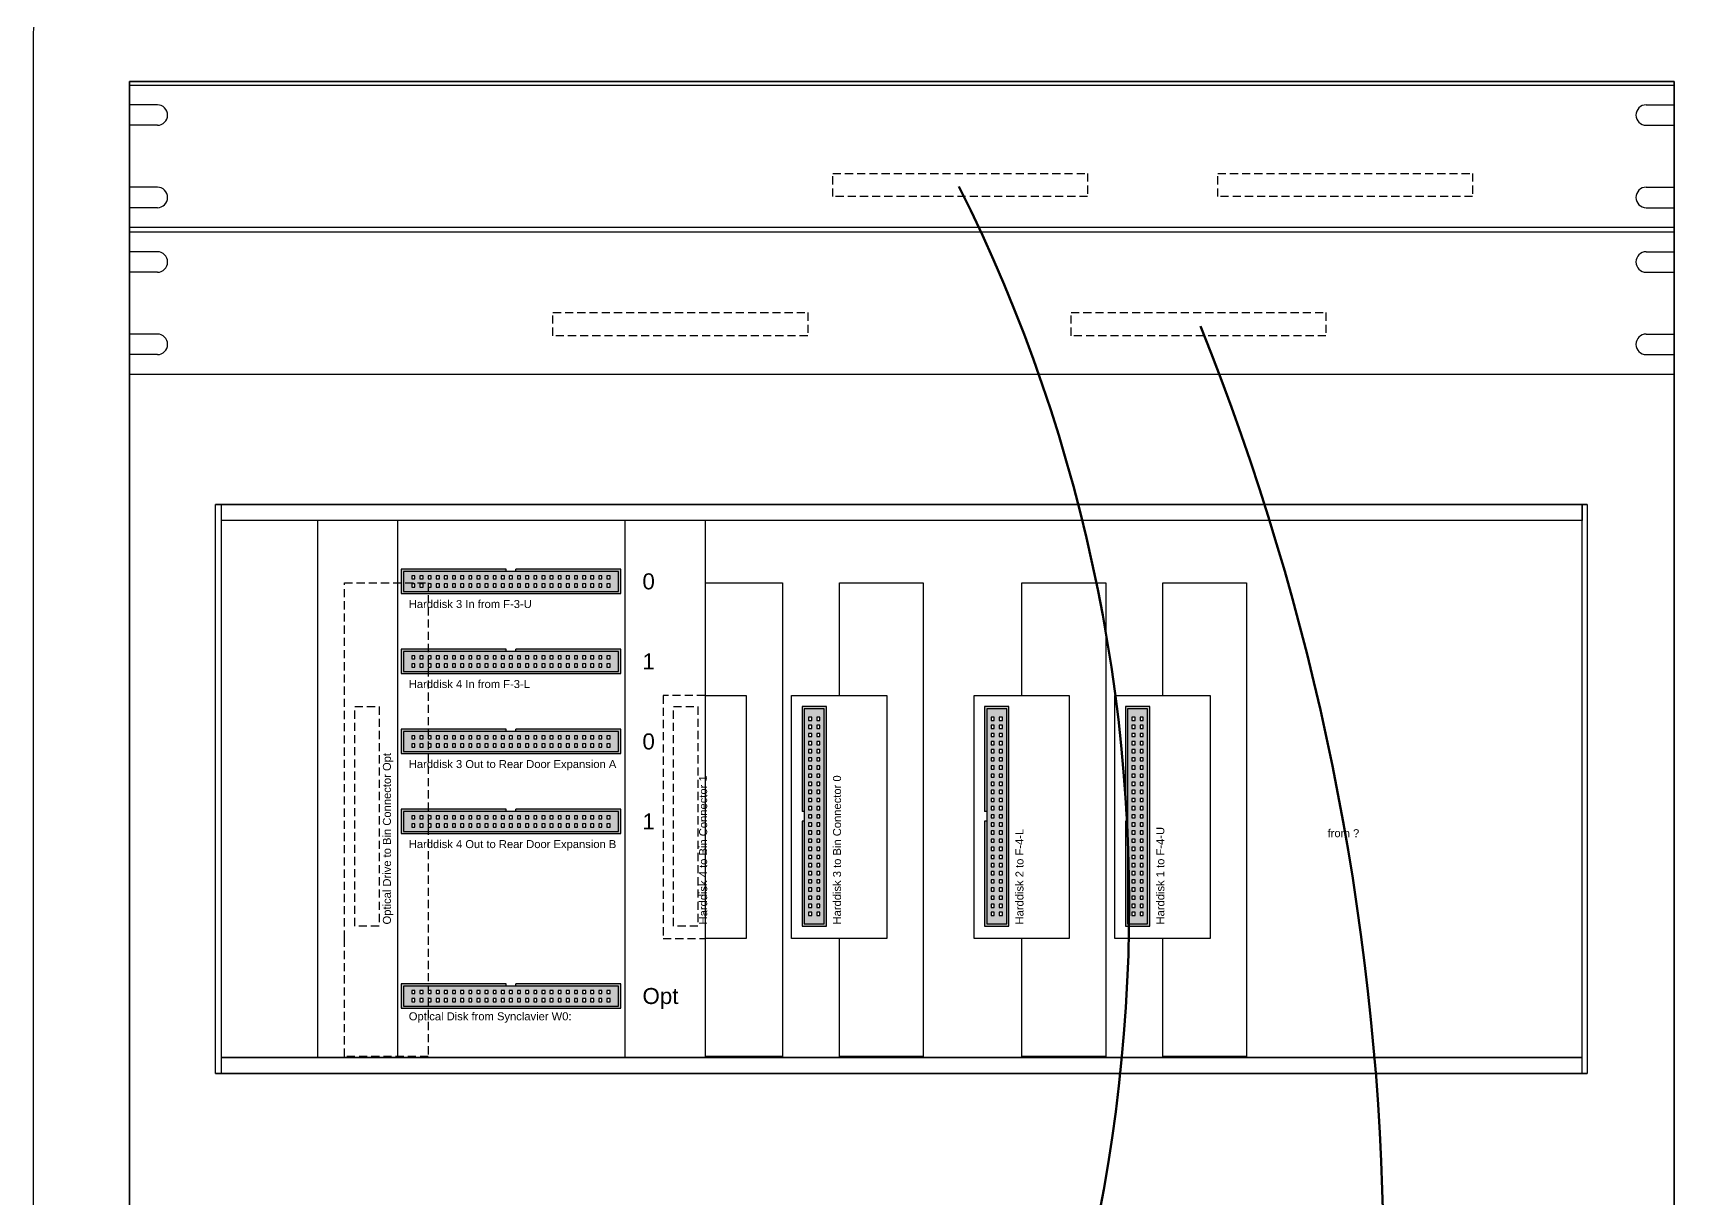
# Model space of a CAD drawing. Header units: millimetres. Extents: x -4275 to 1791, y -353 to 2461.
# Drawn here: x -30 to 491, y 1050 to 1414 of the extents above; entities that cross this region are included whole.
import ezdxf

# ---------------------------------------------------------------- set-up
doc = ezdxf.new("R2010")
doc.units = ezdxf.units.MM
doc.header["$LTSCALE"] = 0.4
doc.linetypes.add('VERDECKT', pattern=[9.525, 6.35, -3.175])
doc.layers.add('Connections', color=7, linetype='Continuous', lineweight=70)
doc.styles.get("Standard").update_dxf_attribs({"font": 'ARIALUNI.ttf'})

# ---------------------------------------------------------------- blocks, each defined once
blk = doc.blocks.new('Rack-1HE Modul')
for p, q in [((0, 44.45), (0, 38.26)), ((0, 44.45), (482.6, 44.45)), ((482.6, 38.26), (482.6, 44.45)), ((8.74, 38.26), (0, 38.26)), ((473.86, 38.26), (482.6, 38.26)), ((0, 31.86), (0, 12.53)), ((8.74, 31.86), (0, 31.86)), ((473.86, 31.86), (482.6, 31.86)), ((482.6, 12.53), (482.6, 31.86)), ((8.74, 12.53), (0, 12.53)), ((473.86, 12.53), (482.6, 12.53)), ((0, 6.13), (0, 0)), ((8.74, 6.13), (0, 6.13)), ((473.86, 6.13), (482.6, 6.13)), ((482.6, 0), (482.6, 6.13)), ((0, 0), (482.6, 0))]:
    blk.add_line(p, q)
for centre, start, end in [((8.74, 35.06), 270, 90), ((473.86, 35.06), 90, 270), ((8.74, 9.33), 270, 90), ((473.86, 9.33), 90, 270)]:
    blk.add_arc(centre, 3.2, start, end)
blk = doc.blocks.new('Connector-50')
at = {"true_color": 0x7abdff}
h = blk.add_hatch(color=151, dxfattribs=at)
h.dxf.hatch_style = 1
h.paths.add_polyline_path([(6.92, 67.88), (6.92, 35.79), (7.62, 35.79), (7.62, 68.58), (0, 68.58), (0, 0), (7.62, 0), (7.62, 32.79), (6.92, 32.79), (6.92, 0.7), (0.7, 0.7), (0.7, 67.88)])
at = {"true_color": 0x389cff}
h = blk.add_hatch(color=150, dxfattribs=at)
h.dxf.hatch_style = 1
h.paths.add_polyline_path([(0.7, 67.88), (0.7, 0.7), (6.92, 0.7), (6.92, 67.88)])
h.paths.add_polyline_path([(5.58, 65.27), (5.58, 64.27), (4.58, 64.27), (4.58, 65.27)], flags=16)
h.paths.add_polyline_path([(3.04, 65.27), (3.04, 64.27), (2.04, 64.27), (2.04, 65.27)], flags=16)
h.paths.add_polyline_path([(5.58, 62.73), (5.58, 61.73), (4.58, 61.73), (4.58, 62.73)], flags=16)
h.paths.add_polyline_path([(3.04, 62.73), (3.04, 61.73), (2.04, 61.73), (2.04, 62.73)], flags=16)
h.paths.add_polyline_path([(5.58, 60.19), (5.58, 59.19), (4.58, 59.19), (4.58, 60.19)], flags=16)
h.paths.add_polyline_path([(3.04, 60.19), (3.04, 59.19), (2.04, 59.19), (2.04, 60.19)], flags=16)
h.paths.add_polyline_path([(5.58, 57.65), (5.58, 56.65), (4.58, 56.65), (4.58, 57.65)], flags=16)
h.paths.add_polyline_path([(3.04, 57.65), (3.04, 56.65), (2.04, 56.65), (2.04, 57.65)], flags=16)
h.paths.add_polyline_path([(5.58, 55.11), (5.58, 54.11), (4.58, 54.11), (4.58, 55.11)], flags=16)
h.paths.add_polyline_path([(3.04, 55.11), (3.04, 54.11), (2.04, 54.11), (2.04, 55.11)], flags=16)
h.paths.add_polyline_path([(5.58, 52.57), (5.58, 51.57), (4.58, 51.57), (4.58, 52.57)], flags=16)
h.paths.add_polyline_path([(3.04, 52.57), (3.04, 51.57), (2.04, 51.57), (2.04, 52.57)], flags=16)
h.paths.add_polyline_path([(5.58, 50.03), (5.58, 49.03), (4.58, 49.03), (4.58, 50.03)], flags=16)
h.paths.add_polyline_path([(3.04, 50.03), (3.04, 49.03), (2.04, 49.03), (2.04, 50.03)], flags=16)
h.paths.add_polyline_path([(5.58, 47.49), (5.58, 46.49), (4.58, 46.49), (4.58, 47.49)], flags=16)
h.paths.add_polyline_path([(3.04, 47.49), (3.04, 46.49), (2.04, 46.49), (2.04, 47.49)], flags=16)
h.paths.add_polyline_path([(5.58, 44.95), (5.58, 43.95), (4.58, 43.95), (4.58, 44.95)], flags=16)
h.paths.add_polyline_path([(3.04, 44.95), (3.04, 43.95), (2.04, 43.95), (2.04, 44.95)], flags=16)
h.paths.add_polyline_path([(5.58, 42.41), (5.58, 41.41), (4.58, 41.41), (4.58, 42.41)], flags=16)
h.paths.add_polyline_path([(3.04, 42.41), (3.04, 41.41), (2.04, 41.41), (2.04, 42.41)], flags=16)
h.paths.add_polyline_path([(5.58, 39.87), (5.58, 38.87), (4.58, 38.87), (4.58, 39.87)], flags=16)
h.paths.add_polyline_path([(3.04, 39.87), (3.04, 38.87), (2.04, 38.87), (2.04, 39.87)], flags=16)
h.paths.add_polyline_path([(5.58, 37.33), (5.58, 36.33), (4.58, 36.33), (4.58, 37.33)], flags=16)
h.paths.add_polyline_path([(3.04, 37.33), (3.04, 36.33), (2.04, 36.33), (2.04, 37.33)], flags=16)
h.paths.add_polyline_path([(5.58, 34.79), (5.58, 33.79), (4.58, 33.79), (4.58, 34.79)], flags=16)
h.paths.add_polyline_path([(3.04, 34.79), (3.04, 33.79), (2.04, 33.79), (2.04, 34.79)], flags=16)
h.paths.add_polyline_path([(5.58, 32.25), (5.58, 31.25), (4.58, 31.25), (4.58, 32.25)], flags=16)
h.paths.add_polyline_path([(3.04, 32.25), (3.04, 31.25), (2.04, 31.25), (2.04, 32.25)], flags=16)
h.paths.add_polyline_path([(5.58, 29.71), (5.58, 28.71), (4.58, 28.71), (4.58, 29.71)], flags=16)
h.paths.add_polyline_path([(3.04, 29.71), (3.04, 28.71), (2.04, 28.71), (2.04, 29.71)], flags=16)
h.paths.add_polyline_path([(5.58, 27.17), (5.58, 26.17), (4.58, 26.17), (4.58, 27.17)], flags=16)
h.paths.add_polyline_path([(3.04, 27.17), (3.04, 26.17), (2.04, 26.17), (2.04, 27.17)], flags=16)
h.paths.add_polyline_path([(5.58, 24.63), (5.58, 23.63), (4.58, 23.63), (4.58, 24.63)], flags=16)
h.paths.add_polyline_path([(3.04, 24.63), (3.04, 23.63), (2.04, 23.63), (2.04, 24.63)], flags=16)
h.paths.add_polyline_path([(5.58, 22.09), (5.58, 21.09), (4.58, 21.09), (4.58, 22.09)], flags=16)
h.paths.add_polyline_path([(3.04, 22.09), (3.04, 21.09), (2.04, 21.09), (2.04, 22.09)], flags=16)
h.paths.add_polyline_path([(5.58, 19.55), (5.58, 18.55), (4.58, 18.55), (4.58, 19.55)], flags=16)
h.paths.add_polyline_path([(3.04, 19.55), (3.04, 18.55), (2.04, 18.55), (2.04, 19.55)], flags=16)
h.paths.add_polyline_path([(5.58, 17.01), (5.58, 16.01), (4.58, 16.01), (4.58, 17.01)], flags=16)
h.paths.add_polyline_path([(3.04, 17.01), (3.04, 16.01), (2.04, 16.01), (2.04, 17.01)], flags=16)
h.paths.add_polyline_path([(5.58, 14.47), (5.58, 13.47), (4.58, 13.47), (4.58, 14.47)], flags=16)
h.paths.add_polyline_path([(3.04, 14.47), (3.04, 13.47), (2.04, 13.47), (2.04, 14.47)], flags=16)
h.paths.add_polyline_path([(5.58, 11.93), (5.58, 10.93), (4.58, 10.93), (4.58, 11.93)], flags=16)
h.paths.add_polyline_path([(3.04, 11.93), (3.04, 10.93), (2.04, 10.93), (2.04, 11.93)], flags=16)
h.paths.add_polyline_path([(5.58, 9.39), (5.58, 8.39), (4.58, 8.39), (4.58, 9.39)], flags=16)
h.paths.add_polyline_path([(3.04, 9.39), (3.04, 8.39), (2.04, 8.39), (2.04, 9.39)], flags=16)
h.paths.add_polyline_path([(5.58, 6.85), (5.58, 5.85), (4.58, 5.85), (4.58, 6.85)], flags=16)
h.paths.add_polyline_path([(3.04, 6.85), (3.04, 5.85), (2.04, 5.85), (2.04, 6.85)], flags=16)
h.paths.add_polyline_path([(5.58, 4.31), (5.58, 3.31), (4.58, 3.31), (4.58, 4.31)], flags=16)
h.paths.add_polyline_path([(3.04, 4.31), (3.04, 3.31), (2.04, 3.31), (2.04, 4.31)], flags=16)
for p, q in [((6.92, 35.79), (7.62, 35.79)), ((6.92, 32.79), (7.62, 32.79))]:
    blk.add_line(p, q)
blk.add_lwpolyline([(7.62, 35.79), (7.62, 68.58), (0, 68.58), (0, 0), (7.62, 0), (7.62, 32.79)])
for points in [[(6.92, 67.88), (0.7, 67.88), (0.7, 0.7), (6.92, 0.7)], [(2.04, 64.27), (3.04, 64.27), (3.04, 65.27), (2.04, 65.27)], [(2.04, 61.73), (3.04, 61.73), (3.04, 62.73), (2.04, 62.73)], [(4.58, 64.27), (5.58, 64.27), (5.58, 65.27), (4.58, 65.27)], [(4.58, 61.73), (5.58, 61.73), (5.58, 62.73), (4.58, 62.73)], [(2.04, 59.19), (3.04, 59.19), (3.04, 60.19), (2.04, 60.19)], [(2.04, 56.65), (3.04, 56.65), (3.04, 57.65), (2.04, 57.65)], [(4.58, 59.19), (5.58, 59.19), (5.58, 60.19), (4.58, 60.19)], [(4.58, 56.65), (5.58, 56.65), (5.58, 57.65), (4.58, 57.65)], [(2.04, 54.11), (3.04, 54.11), (3.04, 55.11), (2.04, 55.11)], [(2.04, 51.57), (3.04, 51.57), (3.04, 52.57), (2.04, 52.57)], [(4.58, 54.11), (5.58, 54.11), (5.58, 55.11), (4.58, 55.11)], [(4.58, 51.57), (5.58, 51.57), (5.58, 52.57), (4.58, 52.57)], [(2.04, 49.03), (3.04, 49.03), (3.04, 50.03), (2.04, 50.03)], [(2.04, 46.49), (3.04, 46.49), (3.04, 47.49), (2.04, 47.49)], [(4.58, 49.03), (5.58, 49.03), (5.58, 50.03), (4.58, 50.03)], [(4.58, 46.49), (5.58, 46.49), (5.58, 47.49), (4.58, 47.49)], [(2.04, 43.95), (3.04, 43.95), (3.04, 44.95), (2.04, 44.95)], [(2.04, 41.41), (3.04, 41.41), (3.04, 42.41), (2.04, 42.41)], [(4.58, 43.95), (5.58, 43.95), (5.58, 44.95), (4.58, 44.95)], [(4.58, 41.41), (5.58, 41.41), (5.58, 42.41), (4.58, 42.41)], [(2.04, 38.87), (3.04, 38.87), (3.04, 39.87), (2.04, 39.87)], [(2.04, 36.33), (3.04, 36.33), (3.04, 37.33), (2.04, 37.33)], [(4.58, 38.87), (5.58, 38.87), (5.58, 39.87), (4.58, 39.87)], [(4.58, 36.33), (5.58, 36.33), (5.58, 37.33), (4.58, 37.33)], [(2.04, 33.79), (3.04, 33.79), (3.04, 34.79), (2.04, 34.79)], [(2.04, 31.25), (3.04, 31.25), (3.04, 32.25), (2.04, 32.25)], [(4.58, 33.79), (5.58, 33.79), (5.58, 34.79), (4.58, 34.79)], [(4.58, 31.25), (5.58, 31.25), (5.58, 32.25), (4.58, 32.25)], [(2.04, 28.71), (3.04, 28.71), (3.04, 29.71), (2.04, 29.71)], [(2.04, 26.17), (3.04, 26.17), (3.04, 27.17), (2.04, 27.17)], [(4.58, 28.71), (5.58, 28.71), (5.58, 29.71), (4.58, 29.71)], [(4.58, 26.17), (5.58, 26.17), (5.58, 27.17), (4.58, 27.17)], [(2.04, 23.63), (3.04, 23.63), (3.04, 24.63), (2.04, 24.63)], [(2.04, 21.09), (3.04, 21.09), (3.04, 22.09), (2.04, 22.09)], [(4.58, 23.63), (5.58, 23.63), (5.58, 24.63), (4.58, 24.63)], [(4.58, 21.09), (5.58, 21.09), (5.58, 22.09), (4.58, 22.09)], [(2.04, 18.55), (3.04, 18.55), (3.04, 19.55), (2.04, 19.55)], [(2.04, 16.01), (3.04, 16.01), (3.04, 17.01), (2.04, 17.01)], [(4.58, 18.55), (5.58, 18.55), (5.58, 19.55), (4.58, 19.55)], [(4.58, 16.01), (5.58, 16.01), (5.58, 17.01), (4.58, 17.01)], [(2.04, 13.47), (3.04, 13.47), (3.04, 14.47), (2.04, 14.47)], [(2.04, 10.93), (3.04, 10.93), (3.04, 11.93), (2.04, 11.93)], [(4.58, 13.47), (5.58, 13.47), (5.58, 14.47), (4.58, 14.47)], [(4.58, 10.93), (5.58, 10.93), (5.58, 11.93), (4.58, 11.93)], [(2.04, 8.39), (3.04, 8.39), (3.04, 9.39), (2.04, 9.39)], [(2.04, 5.85), (3.04, 5.85), (3.04, 6.85), (2.04, 6.85)], [(4.58, 8.39), (5.58, 8.39), (5.58, 9.39), (4.58, 9.39)], [(4.58, 5.85), (5.58, 5.85), (5.58, 6.85), (4.58, 6.85)], [(2.04, 3.31), (3.04, 3.31), (3.04, 4.31), (2.04, 4.31)], [(4.58, 3.31), (5.58, 3.31), (5.58, 4.31), (4.58, 4.31)]]:
    blk.add_lwpolyline(points, close=True)

msp = doc.modelspace()

# ---------------------------------------------------------------- linework, layer by layer
for p, q in [((482.6, 1399.18), (0, 1399.18)), ((0, 1399.18), (0, 1383.08)), ((482.6, 1383.08), (482.6, 1399.18)), ((0, 1376.68), (0, 1332.78)), ((482.6, 1332.78), (482.6, 1376.68)), ((455.37, 1266.98), (26.95, 1266.98)), ((28.8, 1089.18), (28.8, 1266.98)), ((453.8, 1089.18), (453.8, 1266.98)), ((453.8, 1266.98), (453.8, 1261.98)), ((453.8, 1261.98), (28.8, 1261.98)), ((58.8, 1261.98), (58.8, 1094.18)), ((83.8, 1261.98), (83.8, 1094.18)), ((154.83, 1261.98), (154.83, 1094.18)), ((179.83, 1261.98), (179.83, 1094.18)), ((28.8, 1089.18), (28.8, 1094.18)), ((28.8, 1094.18), (453.8, 1094.18)), ((453.8, 1094.18), (28.8, 1094.18)), ((26.95, 1089.18), (455.37, 1089.18))]:
    msp.add_line(p, q)
msp.add_lwpolyline([(512.6, 1299.18), (512.6, 1414.18, 0.414214), (497.6, 1429.18), (-15, 1429.18, 0.414214), (-30, 1414.18), (-30, -45.82, 0.414214), (-15, -60.82), (497.6, -60.82, 0.414214), (512.6, -45.82), (512.6, -30.82)], format="xyb")
for points in [[(0, 1399.18), (0, -30.82), (482.6, -30.82), (482.6, 1399.18)], [(0, 1399.18), (482.6, 1399.18), (482.6, -30.82), (0, -30.82)], [(26.95, 1266.98), (455.37, 1266.98), (455.37, 1089.18), (26.95, 1089.18)], [(206.9, 1207.29), (236.64, 1207.29), (236.64, 1131.35), (206.9, 1131.35)], [(263.9, 1207.29), (293.64, 1207.29), (293.64, 1131.35), (263.9, 1131.35)], [(307.9, 1207.29), (337.64, 1207.29), (337.64, 1131.35), (307.9, 1131.35)]]:
    msp.add_lwpolyline(points, close=True)
at = {"linetype": 'VERDECKT'}
for points in [[(219.74, 1370.42), (299.35, 1370.42), (299.35, 1363.19), (219.74, 1363.19)], [(340, 1370.42), (419.61, 1370.42), (419.61, 1363.19), (340, 1363.19)], [(132.32, 1326.92), (211.93, 1326.92), (211.93, 1319.69), (132.32, 1319.69)], [(294.19, 1326.92), (373.8, 1326.92), (373.8, 1319.69), (294.19, 1319.69)], [(70.4, 1203.86), (78.02, 1203.86), (78.02, 1135.28), (70.4, 1135.28)], [(169.98, 1203.86), (177.6, 1203.86), (177.6, 1135.28), (169.98, 1135.28)]]:
    msp.add_lwpolyline(points, close=True, dxfattribs=at)
for points in [[(67.16, 1131.35), (67.16, 1242.49), (93.34, 1242.49), (93.34, 1094.49), (67.16, 1094.49), (67.16, 1131.35)], [(179.83, 1207.29), (166.73, 1207.29), (166.73, 1131.35), (179.83, 1131.35)]]:
    msp.add_lwpolyline(points, dxfattribs=at)
for points in [[(179.83, 1242.49), (204.02, 1242.49), (204.02, 1094.49), (179.83, 1094.49)], [(221.84, 1207.29), (221.84, 1242.49), (248.02, 1242.49), (248.02, 1094.49), (221.84, 1094.49), (221.84, 1131.35)], [(278.84, 1207.29), (278.84, 1242.49), (305.02, 1242.49), (305.02, 1094.49), (278.84, 1094.49), (278.84, 1131.35)], [(322.84, 1207.29), (322.84, 1242.49), (349.02, 1242.49), (349.02, 1094.49), (322.84, 1094.49), (322.84, 1131.35)], [(179.83, 1207.29), (192.64, 1207.29), (192.64, 1131.35), (179.83, 1131.35)]]:
    msp.add_lwpolyline(points)
at = {"layer": 'Connections'}
for centre, radius, start, end in [((-188.4, 1141.83), 500.72, 326.025, 26.6442), ((-402.07, 1026.67), 793.92, 340.61469, 21.88951)]:
    msp.add_arc(centre, radius, start, end, dxfattribs=at)

# ---------------------------------------------------------------- block references
for p in [(0, 1353.58), (0, 1307.68)]:
    msp.add_blockref('Rack-1HE Modul', p)
for p, rotation in [((153.49, 1239.15), 89.99999999999999), ((153.49, 1214.15), 89.99999999999999), ((217.77, 1203.86), 180), ((274.77, 1203.86), 180), ((318.77, 1203.86), 180), ((153.49, 1189.15), 89.99999999999999), ((153.49, 1164.15), 89.99999999999999), ((153.49, 1109.6), 89.99999999999999)]:
    msp.add_blockref('Connector-50', p, dxfattribs=dict(rotation=rotation))

# ---------------------------------------------------------------- texts
for s, height, p in [('0', 5, (160.28, 1240.47)), ('Harddisk 3 In from F-3-U', 2.5, (87.29, 1234.64)), ('1', 5, (160.28, 1215.47)), ('Harddisk 4 In from F-3-L', 2.5, (87.29, 1209.64)), ('0', 5, (160.28, 1190.47)), ('Harddisk 3 Out to Rear Door Expansion A', 2.5, (87.29, 1184.64)), ('1', 5, (160.28, 1165.47)), ('Harddisk 4 Out to Rear Door Expansion B', 2.5, (87.29, 1159.64)), ('from ?', 2.5, (374.32, 1163.04)), ('Opt', 5, (160.28, 1110.93)), ('Optical Disk from Synclavier W0:', 2.5, (87.29, 1105.84))]:
    msp.add_text(s, height=height).set_placement(p)
for s, p in [('Optical Drive to Bin Connector Opt', (81.71, 1135.78)), ('Harddisk 4 to Bin Connector 1', (180.5, 1135.78)), ('Harddisk 3 to Bin Connector 0', (222.32, 1135.78)), ('Harddisk 2 to F-4-L', (279.32, 1135.78)), ('Harddisk 1 to F-4-U', (323.32, 1135.78))]:
    msp.add_text(s, height=2.5, rotation=90).set_placement(p)

doc.saveas('drawing.dxf')
